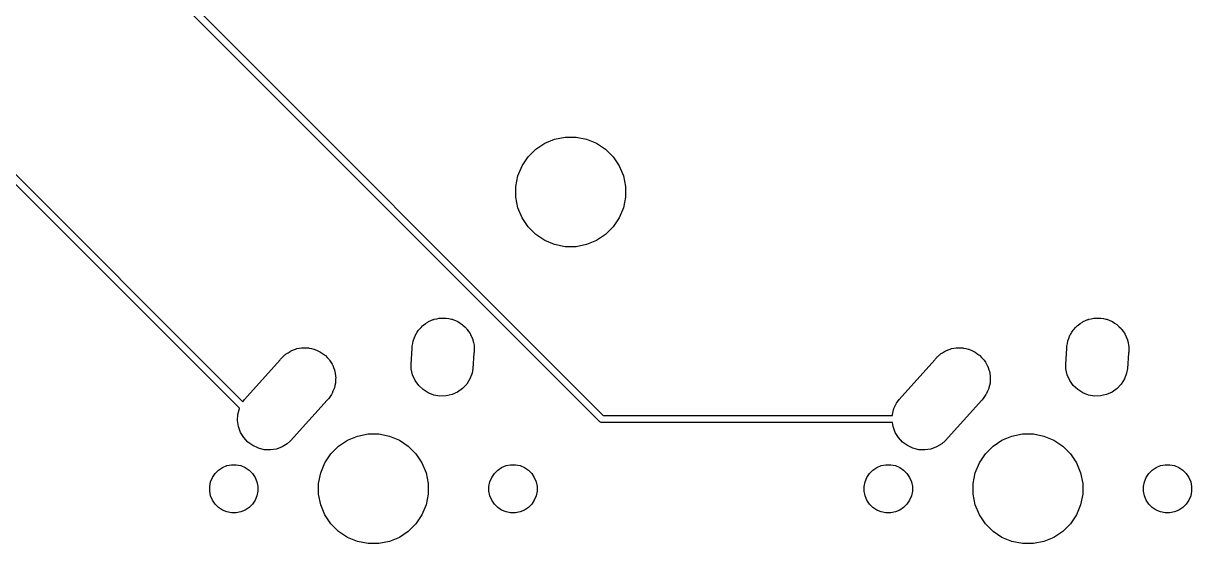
# Model space of a CAD drawing. Extents: x -662 to -203, y -195 to -58.
# Drawn here: x -249.84 to -207.34, y -166.34 to -147.43 of the extents above; entities that cross this region are included whole.
import ezdxf

# ---------------------------------------------------------------- set-up
doc = ezdxf.new("R2010")
doc.units = 0
doc.layers.add('BLACK', color=7, linetype='CONTINUOUS')

msp = doc.modelspace()

# ---------------------------------------------------------------- linework, layer by layer
at = {"layer": 'BLACK', "linetype": 'CONTINUOUS'}
for p, q in [((-245.555, -144.873), (-228.744, -161.684)), ((-228.891, -161.896), (-245.767, -145.02)), ((-251.896, -151.149), (-241.857, -161.188)), ((-241.98, -161.424), (-252.043, -151.362)), ((-230.878, -151.789), (-230.515, -151.638)), ((-230.515, -151.638), (-230.13, -151.562)), ((-230.13, -151.562), (-229.737, -151.562)), ((-229.737, -151.562), (-229.352, -151.638)), ((-229.352, -151.638), (-228.989, -151.789)), ((-231.482, -152.285), (-231.205, -152.007)), ((-231.205, -152.007), (-230.878, -151.789)), ((-228.989, -151.789), (-228.662, -152.007)), ((-228.662, -152.007), (-228.385, -152.285)), ((-231.7, -152.611), (-231.482, -152.285)), ((-228.385, -152.285), (-228.167, -152.611)), ((-231.927, -153.359), (-231.851, -152.974)), ((-231.851, -152.974), (-231.7, -152.611)), ((-228.167, -152.611), (-228.016, -152.974)), ((-228.016, -152.974), (-227.94, -153.359)), ((-231.927, -153.752), (-231.927, -153.359)), ((-227.94, -153.359), (-227.94, -153.752)), ((-231.851, -154.137), (-231.927, -153.752)), ((-227.94, -153.752), (-228.016, -154.137)), ((-231.7, -154.5), (-231.851, -154.137)), ((-228.016, -154.137), (-228.167, -154.5)), ((-231.482, -154.827), (-231.7, -154.5)), ((-228.167, -154.5), (-228.385, -154.827)), ((-231.205, -155.104), (-231.482, -154.827)), ((-230.878, -155.323), (-231.205, -155.104)), ((-228.662, -155.104), (-228.989, -155.323)), ((-228.385, -154.827), (-228.662, -155.104)), ((-230.515, -155.473), (-230.878, -155.323)), ((-230.13, -155.55), (-230.515, -155.473)), ((-229.737, -155.55), (-230.13, -155.55)), ((-229.352, -155.473), (-229.737, -155.55)), ((-228.989, -155.323), (-229.352, -155.473)), ((-235.443, -158.554), (-235.376, -158.487)), ((-235.376, -158.487), (-235.311, -158.418)), ((-235.311, -158.418), (-235.298, -158.409)), ((-235.298, -158.409), (-235.286, -158.397)), ((-235.286, -158.397), (-235.208, -158.344)), ((-235.208, -158.344), (-235.131, -158.29)), ((-235.131, -158.29), (-235.116, -158.283)), ((-235.116, -158.283), (-235.102, -158.274)), ((-235.102, -158.274), (-235.015, -158.238)), ((-235.015, -158.238), (-234.929, -158.199)), ((-234.929, -158.199), (-234.913, -158.195)), ((-234.913, -158.195), (-234.897, -158.189)), ((-234.897, -158.189), (-234.805, -158.171)), ((-234.805, -158.171), (-234.713, -158.149)), ((-234.713, -158.149), (-234.696, -158.149)), ((-234.696, -158.149), (-234.68, -158.146)), ((-234.68, -158.146), (-234.585, -158.146)), ((-234.585, -158.146), (-234.491, -158.143)), ((-234.491, -158.143), (-234.475, -158.146)), ((-234.475, -158.146), (-234.458, -158.146)), ((-234.458, -158.146), (-234.366, -158.164)), ((-234.366, -158.164), (-234.273, -158.18)), ((-234.273, -158.18), (-234.257, -158.186)), ((-234.257, -158.186), (-234.241, -158.189)), ((-234.241, -158.189), (-234.154, -158.225)), ((-234.154, -158.225), (-234.066, -158.259)), ((-234.066, -158.259), (-234.051, -158.267)), ((-234.051, -158.267), (-234.036, -158.274)), ((-234.036, -158.274), (-233.958, -158.326)), ((-233.958, -158.326), (-233.878, -158.376)), ((-233.878, -158.376), (-233.866, -158.388)), ((-233.866, -158.388), (-233.852, -158.397)), ((-233.852, -158.397), (-233.785, -158.464)), ((-233.785, -158.464), (-233.717, -158.528)), ((-211.63, -158.554), (-211.564, -158.487)), ((-211.564, -158.487), (-211.499, -158.418)), ((-211.499, -158.418), (-211.485, -158.409)), ((-211.485, -158.409), (-211.474, -158.397)), ((-211.474, -158.397), (-211.395, -158.344)), ((-211.395, -158.344), (-211.318, -158.29)), ((-211.318, -158.29), (-211.303, -158.283)), ((-211.303, -158.283), (-211.289, -158.274)), ((-211.289, -158.274), (-211.202, -158.238)), ((-211.202, -158.238), (-211.116, -158.199)), ((-211.116, -158.199), (-211.1, -158.195)), ((-211.1, -158.195), (-211.085, -158.189)), ((-211.085, -158.189), (-210.992, -158.171)), ((-210.992, -158.171), (-210.9, -158.149)), ((-210.9, -158.149), (-210.884, -158.149)), ((-210.884, -158.149), (-210.867, -158.146)), ((-210.867, -158.146), (-210.773, -158.146)), ((-210.773, -158.146), (-210.679, -158.143)), ((-210.679, -158.143), (-210.662, -158.146)), ((-210.662, -158.146), (-210.646, -158.146)), ((-210.646, -158.146), (-210.553, -158.164)), ((-210.553, -158.164), (-210.46, -158.18)), ((-210.46, -158.18), (-210.445, -158.186)), ((-210.445, -158.186), (-210.428, -158.189)), ((-210.428, -158.189), (-210.341, -158.225)), ((-210.341, -158.225), (-210.253, -158.259)), ((-210.253, -158.259), (-210.239, -158.267)), ((-210.239, -158.267), (-210.224, -158.274)), ((-210.224, -158.274), (-210.145, -158.326)), ((-210.145, -158.326), (-210.065, -158.376)), ((-210.065, -158.376), (-210.053, -158.388)), ((-210.053, -158.388), (-210.039, -158.397)), ((-210.039, -158.397), (-209.973, -158.464)), ((-209.973, -158.464), (-209.904, -158.528)), ((-235.654, -158.959), (-235.651, -158.943)), ((-235.651, -158.943), (-235.615, -158.855)), ((-235.615, -158.855), (-235.581, -158.767)), ((-235.581, -158.767), (-235.572, -158.753)), ((-235.572, -158.753), (-235.566, -158.738)), ((-235.566, -158.738), (-235.514, -158.659)), ((-235.514, -158.659), (-235.463, -158.579)), ((-235.463, -158.579), (-235.452, -158.567)), ((-235.452, -158.567), (-235.443, -158.554)), ((-233.717, -158.528), (-233.707, -158.542)), ((-233.707, -158.542), (-233.695, -158.554)), ((-233.695, -158.554), (-233.643, -158.632)), ((-233.643, -158.632), (-233.588, -158.709)), ((-233.588, -158.709), (-233.581, -158.724)), ((-233.581, -158.724), (-233.572, -158.738)), ((-233.572, -158.738), (-233.536, -158.825)), ((-233.536, -158.825), (-233.497, -158.911)), ((-233.497, -158.911), (-233.494, -158.927)), ((-233.494, -158.927), (-233.487, -158.943)), ((-233.487, -158.943), (-233.469, -159.035)), ((-211.842, -158.959), (-211.838, -158.943)), ((-211.838, -158.943), (-211.802, -158.855)), ((-211.802, -158.855), (-211.769, -158.767)), ((-211.769, -158.767), (-211.76, -158.753)), ((-211.76, -158.753), (-211.753, -158.738)), ((-211.753, -158.738), (-211.701, -158.659)), ((-211.701, -158.659), (-211.651, -158.579)), ((-211.651, -158.579), (-211.64, -158.567)), ((-211.64, -158.567), (-211.63, -158.554)), ((-209.904, -158.528), (-209.894, -158.542)), ((-209.894, -158.542), (-209.883, -158.554)), ((-209.883, -158.554), (-209.83, -158.632)), ((-209.83, -158.632), (-209.776, -158.709)), ((-209.776, -158.709), (-209.769, -158.724)), ((-209.769, -158.724), (-209.76, -158.738)), ((-209.76, -158.738), (-209.723, -158.825)), ((-209.723, -158.825), (-209.685, -158.911)), ((-209.685, -158.911), (-209.681, -158.927)), ((-209.681, -158.927), (-209.675, -158.943)), ((-209.675, -158.943), (-209.656, -159.035)), ((-240.213, -159.402), (-240.142, -159.354)), ((-240.142, -159.354), (-240.119, -159.344)), ((-240.119, -159.344), (-240.097, -159.331)), ((-240.097, -159.331), (-240.017, -159.302)), ((-240.017, -159.302), (-239.937, -159.269)), ((-239.937, -159.269), (-239.913, -159.264)), ((-239.913, -159.264), (-239.889, -159.256)), ((-239.889, -159.256), (-239.804, -159.242)), ((-239.804, -159.242), (-239.72, -159.226)), ((-239.72, -159.226), (-239.695, -159.226)), ((-239.695, -159.226), (-239.67, -159.222)), ((-239.67, -159.222), (-239.584, -159.226)), ((-239.584, -159.226), (-239.498, -159.226)), ((-239.498, -159.226), (-239.474, -159.231)), ((-239.474, -159.231), (-239.449, -159.232)), ((-239.449, -159.232), (-239.365, -159.252)), ((-239.365, -159.252), (-239.281, -159.269)), ((-239.281, -159.269), (-239.258, -159.278)), ((-239.258, -159.278), (-239.234, -159.284)), ((-239.234, -159.284), (-239.156, -159.321)), ((-239.156, -159.321), (-239.076, -159.354)), ((-239.076, -159.354), (-239.055, -159.368)), ((-239.055, -159.368), (-239.033, -159.378)), ((-235.735, -159.828), (-235.694, -159.232)), ((-235.694, -159.16), (-235.676, -159.067)), ((-235.694, -159.232), (-235.694, -159.16)), ((-235.676, -159.067), (-235.66, -158.974)), ((-235.66, -158.974), (-235.654, -158.959)), ((-233.469, -159.035), (-233.448, -159.127)), ((-233.448, -159.127), (-233.447, -159.144)), ((-233.447, -159.144), (-233.444, -159.16)), ((-233.444, -159.16), (-233.444, -159.254)), ((-233.444, -159.254), (-233.443, -159.293)), ((-233.443, -159.293), (-233.444, -159.309)), ((-233.444, -159.309), (-233.444, -159.382)), ((-216.401, -159.402), (-216.329, -159.354)), ((-216.329, -159.354), (-216.306, -159.344)), ((-216.306, -159.344), (-216.285, -159.331)), ((-216.285, -159.331), (-216.204, -159.302)), ((-216.204, -159.302), (-216.125, -159.269)), ((-216.125, -159.269), (-216.1, -159.264)), ((-216.1, -159.264), (-216.077, -159.256)), ((-216.077, -159.256), (-215.992, -159.242)), ((-215.992, -159.242), (-215.907, -159.226)), ((-215.907, -159.226), (-215.882, -159.226)), ((-215.882, -159.226), (-215.858, -159.222)), ((-215.858, -159.222), (-215.772, -159.226)), ((-215.772, -159.226), (-215.686, -159.226)), ((-215.686, -159.226), (-215.661, -159.231)), ((-215.661, -159.231), (-215.636, -159.232)), ((-215.636, -159.232), (-215.553, -159.252)), ((-215.553, -159.252), (-215.468, -159.269)), ((-215.468, -159.269), (-215.445, -159.278)), ((-215.445, -159.278), (-215.421, -159.284)), ((-215.421, -159.284), (-215.343, -159.321)), ((-215.343, -159.321), (-215.264, -159.354)), ((-215.264, -159.354), (-215.243, -159.368)), ((-215.243, -159.368), (-215.22, -159.378)), ((-211.923, -159.828), (-211.882, -159.232)), ((-211.882, -159.16), (-211.863, -159.067)), ((-211.882, -159.232), (-211.882, -159.16)), ((-211.863, -159.067), (-211.847, -158.974)), ((-211.847, -158.974), (-211.842, -158.959)), ((-209.656, -159.035), (-209.635, -159.127)), ((-209.635, -159.127), (-209.635, -159.144)), ((-209.635, -159.144), (-209.632, -159.16)), ((-209.632, -159.16), (-209.632, -159.254)), ((-209.632, -159.254), (-209.63, -159.293)), ((-209.63, -159.293), (-209.632, -159.309)), ((-209.632, -159.309), (-209.632, -159.382)), ((-241.793, -161.101), (-240.5, -159.659)), ((-240.5, -159.659), (-240.483, -159.634)), ((-240.483, -159.634), (-240.426, -159.577)), ((-240.426, -159.577), (-240.409, -159.558)), ((-240.409, -159.558), (-240.387, -159.538)), ((-240.387, -159.538), (-240.326, -159.477)), ((-240.326, -159.477), (-240.305, -159.463)), ((-240.305, -159.463), (-240.287, -159.446)), ((-240.287, -159.446), (-240.213, -159.402)), ((-239.033, -159.378), (-238.963, -159.429)), ((-238.963, -159.429), (-238.892, -159.477)), ((-238.892, -159.477), (-238.874, -159.495)), ((-238.874, -159.495), (-238.854, -159.509)), ((-238.854, -159.509), (-238.796, -159.573)), ((-238.796, -159.573), (-238.735, -159.634)), ((-238.735, -159.634), (-238.721, -159.654)), ((-238.721, -159.654), (-238.704, -159.673)), ((-238.704, -159.673), (-238.66, -159.746)), ((-238.66, -159.746), (-238.612, -159.818)), ((-233.452, -159.42), (-233.49, -159.983)), ((-233.444, -159.382), (-233.452, -159.42)), ((-217.981, -161.101), (-216.687, -159.659)), ((-216.687, -159.659), (-216.67, -159.634)), ((-216.67, -159.634), (-216.614, -159.577)), ((-216.614, -159.577), (-216.597, -159.558)), ((-216.597, -159.558), (-216.574, -159.538)), ((-216.574, -159.538), (-216.514, -159.477)), ((-216.514, -159.477), (-216.493, -159.463)), ((-216.493, -159.463), (-216.474, -159.446)), ((-216.474, -159.446), (-216.401, -159.402)), ((-215.22, -159.378), (-215.151, -159.429)), ((-215.151, -159.429), (-215.079, -159.477)), ((-215.079, -159.477), (-215.062, -159.495)), ((-215.062, -159.495), (-215.042, -159.509)), ((-215.042, -159.509), (-214.983, -159.573)), ((-214.983, -159.573), (-214.923, -159.634)), ((-214.923, -159.634), (-214.909, -159.654)), ((-214.909, -159.654), (-214.892, -159.673)), ((-214.892, -159.673), (-214.847, -159.746)), ((-214.847, -159.746), (-214.8, -159.818)), ((-209.639, -159.42), (-209.678, -159.983)), ((-209.632, -159.382), (-209.639, -159.42)), ((-238.612, -159.818), (-238.602, -159.841)), ((-238.602, -159.841), (-238.59, -159.862)), ((-238.59, -159.862), (-238.56, -159.943)), ((-238.56, -159.943), (-238.527, -160.023)), ((-238.527, -160.023), (-238.522, -160.047)), ((-238.522, -160.047), (-238.514, -160.071)), ((-238.514, -160.071), (-238.501, -160.156)), ((-238.501, -160.156), (-238.484, -160.24)), ((-235.73, -159.994), (-235.735, -159.828)), ((-235.681, -160.21), (-235.73, -159.994)), ((-235.59, -160.413), (-235.681, -160.21)), ((-233.518, -160.147), (-233.597, -160.354)), ((-233.49, -159.983), (-233.518, -160.147)), ((-214.8, -159.818), (-214.79, -159.841)), ((-214.79, -159.841), (-214.777, -159.862)), ((-214.777, -159.862), (-214.748, -159.943)), ((-214.748, -159.943), (-214.715, -160.023)), ((-214.715, -160.023), (-214.71, -160.047)), ((-214.71, -160.047), (-214.701, -160.071)), ((-214.701, -160.071), (-214.688, -160.156)), ((-214.688, -160.156), (-214.672, -160.24)), ((-211.918, -159.994), (-211.923, -159.828)), ((-211.868, -160.21), (-211.918, -159.994)), ((-211.777, -160.413), (-211.868, -160.21)), ((-209.706, -160.147), (-209.784, -160.354)), ((-209.678, -159.983), (-209.706, -160.147)), ((-238.51, -160.595), (-238.527, -160.679)), ((-238.49, -160.511), (-238.51, -160.595)), ((-238.489, -160.486), (-238.49, -160.511)), ((-238.484, -160.462), (-238.489, -160.486)), ((-238.484, -160.24), (-238.484, -160.265)), ((-238.484, -160.265), (-238.48, -160.29)), ((-238.48, -160.29), (-238.484, -160.376)), ((-238.484, -160.376), (-238.484, -160.462)), ((-235.461, -160.593), (-235.59, -160.413)), ((-235.3, -160.745), (-235.461, -160.593)), ((-233.715, -160.542), (-233.867, -160.703)), ((-233.597, -160.354), (-233.715, -160.542)), ((-214.698, -160.595), (-214.715, -160.679)), ((-214.677, -160.511), (-214.698, -160.595)), ((-214.676, -160.486), (-214.677, -160.511)), ((-214.672, -160.462), (-214.676, -160.486)), ((-214.672, -160.24), (-214.672, -160.265)), ((-214.672, -160.265), (-214.668, -160.29)), ((-214.668, -160.29), (-214.672, -160.376)), ((-214.672, -160.376), (-214.672, -160.462)), ((-211.649, -160.593), (-211.777, -160.413)), ((-211.488, -160.745), (-211.649, -160.593)), ((-209.902, -160.542), (-210.054, -160.703)), ((-209.784, -160.354), (-209.902, -160.542)), ((-238.735, -161.068), (-238.792, -161.125)), ((-238.687, -160.996), (-238.735, -161.068)), ((-238.636, -160.927), (-238.687, -160.996)), ((-238.626, -160.904), (-238.636, -160.927)), ((-238.612, -160.884), (-238.626, -160.904)), ((-238.579, -160.804), (-238.612, -160.884)), ((-238.543, -160.726), (-238.579, -160.804)), ((-238.537, -160.702), (-238.543, -160.726)), ((-238.527, -160.679), (-238.537, -160.702)), ((-235.112, -160.863), (-235.3, -160.745)), ((-234.905, -160.942), (-235.112, -160.863)), ((-234.687, -160.978), (-234.905, -160.942)), ((-234.465, -160.972), (-234.687, -160.978)), ((-234.249, -160.922), (-234.465, -160.972)), ((-234.047, -160.832), (-234.249, -160.922)), ((-233.867, -160.703), (-234.047, -160.832)), ((-214.923, -161.068), (-214.979, -161.125)), ((-214.875, -160.996), (-214.923, -161.068)), ((-214.824, -160.927), (-214.875, -160.996)), ((-214.813, -160.904), (-214.824, -160.927)), ((-214.8, -160.884), (-214.813, -160.904)), ((-214.767, -160.804), (-214.8, -160.884)), ((-214.73, -160.726), (-214.767, -160.804)), ((-214.724, -160.702), (-214.73, -160.726)), ((-214.715, -160.679), (-214.724, -160.702)), ((-211.3, -160.863), (-211.488, -160.745)), ((-211.093, -160.942), (-211.3, -160.863)), ((-210.874, -160.978), (-211.093, -160.942)), ((-210.653, -160.972), (-210.874, -160.978)), ((-210.437, -160.922), (-210.653, -160.972)), ((-210.235, -160.832), (-210.437, -160.922)), ((-210.054, -160.703), (-210.235, -160.832)), ((-242.038, -161.65), (-241.985, -161.435)), ((-241.985, -161.435), (-241.98, -161.424)), ((-241.857, -161.188), (-241.793, -161.101)), ((-238.792, -161.125), (-240.119, -162.603)), ((-218.226, -161.65), (-218.173, -161.435)), ((-218.173, -161.435), (-218.079, -161.234)), ((-218.079, -161.234), (-217.981, -161.101)), ((-214.979, -161.125), (-216.306, -162.603)), ((-242.048, -161.872), (-242.038, -161.65)), ((-242.014, -162.091), (-242.048, -161.872)), ((-228.887, -161.901), (-228.891, -161.896)), ((-228.867, -161.917), (-228.887, -161.901)), ((-228.845, -161.929), (-228.867, -161.917)), ((-228.744, -161.684), (-218.227, -161.684)), ((-218.227, -161.684), (-218.226, -161.65)), ((-241.938, -162.299), (-242.014, -162.091)), ((-241.824, -162.489), (-241.938, -162.299)), ((-228.821, -161.936), (-228.845, -161.929)), ((-228.803, -161.938), (-228.821, -161.936)), ((-228.796, -161.938), (-228.803, -161.938)), ((-228.803, -161.938), (-228.803, -161.938)), ((-228.79, -161.938), (-228.796, -161.938)), ((-218.225, -161.938), (-228.79, -161.938)), ((-218.202, -162.091), (-218.225, -161.938)), ((-218.126, -162.299), (-218.202, -162.091)), ((-218.011, -162.489), (-218.126, -162.299)), ((-241.674, -162.652), (-241.824, -162.489)), ((-241.495, -162.783), (-241.674, -162.652)), ((-240.241, -162.715), (-240.431, -162.83)), ((-240.119, -162.603), (-240.241, -162.715)), ((-238.38, -162.802), (-238.053, -162.584)), ((-238.053, -162.584), (-237.691, -162.433)), ((-237.691, -162.433), (-237.305, -162.357)), ((-237.305, -162.357), (-236.913, -162.357)), ((-236.913, -162.357), (-236.527, -162.433)), ((-236.527, -162.433), (-236.165, -162.584)), ((-236.165, -162.584), (-235.838, -162.802)), ((-217.861, -162.652), (-218.011, -162.489)), ((-217.683, -162.783), (-217.861, -162.652)), ((-216.429, -162.715), (-216.618, -162.83)), ((-216.306, -162.603), (-216.429, -162.715)), ((-214.568, -162.802), (-214.241, -162.584)), ((-214.241, -162.584), (-213.878, -162.433)), ((-213.878, -162.433), (-213.493, -162.357)), ((-213.493, -162.357), (-213.1, -162.357)), ((-213.1, -162.357), (-212.715, -162.433)), ((-212.715, -162.433), (-212.352, -162.584)), ((-212.352, -162.584), (-212.025, -162.802)), ((-241.294, -162.877), (-241.495, -162.783)), ((-241.079, -162.93), (-241.294, -162.877)), ((-240.858, -162.939), (-241.079, -162.93)), ((-240.639, -162.906), (-240.858, -162.939)), ((-240.431, -162.83), (-240.639, -162.906)), ((-238.876, -163.406), (-238.658, -163.08)), ((-238.658, -163.08), (-238.38, -162.802)), ((-235.838, -162.802), (-235.56, -163.08)), ((-235.56, -163.08), (-235.342, -163.406)), ((-217.482, -162.877), (-217.683, -162.783)), ((-217.267, -162.93), (-217.482, -162.877)), ((-217.045, -162.939), (-217.267, -162.93)), ((-216.826, -162.906), (-217.045, -162.939)), ((-216.618, -162.83), (-216.826, -162.906)), ((-215.063, -163.406), (-214.845, -163.08)), ((-214.845, -163.08), (-214.568, -162.802)), ((-212.025, -162.802), (-211.748, -163.08)), ((-211.748, -163.08), (-211.53, -163.406)), ((-242.747, -163.671), (-242.603, -163.575)), ((-242.603, -163.575), (-242.444, -163.509)), ((-242.444, -163.509), (-242.275, -163.476)), ((-242.275, -163.476), (-242.103, -163.476)), ((-242.103, -163.476), (-241.934, -163.509)), ((-241.934, -163.509), (-241.775, -163.575)), ((-241.775, -163.575), (-241.631, -163.671)), ((-239.026, -163.769), (-238.876, -163.406)), ((-235.342, -163.406), (-235.192, -163.769)), ((-232.587, -163.671), (-232.443, -163.575)), ((-232.443, -163.575), (-232.284, -163.509)), ((-232.284, -163.509), (-232.115, -163.476)), ((-232.115, -163.476), (-231.943, -163.476)), ((-231.943, -163.476), (-231.774, -163.509)), ((-231.774, -163.509), (-231.615, -163.575)), ((-231.615, -163.575), (-231.471, -163.671)), ((-218.934, -163.671), (-218.791, -163.575)), ((-218.791, -163.575), (-218.632, -163.509)), ((-218.632, -163.509), (-218.463, -163.476)), ((-218.463, -163.476), (-218.29, -163.476)), ((-218.29, -163.476), (-218.121, -163.509)), ((-218.121, -163.509), (-217.962, -163.575)), ((-217.962, -163.575), (-217.819, -163.671)), ((-215.214, -163.769), (-215.063, -163.406)), ((-211.53, -163.406), (-211.379, -163.769)), ((-208.774, -163.671), (-208.631, -163.575)), ((-208.631, -163.575), (-208.472, -163.509)), ((-208.472, -163.509), (-208.303, -163.476)), ((-208.303, -163.476), (-208.13, -163.476)), ((-208.13, -163.476), (-207.961, -163.509)), ((-207.961, -163.509), (-207.802, -163.575)), ((-207.802, -163.575), (-207.659, -163.671)), ((-243.03, -164.095), (-242.964, -163.936)), ((-242.964, -163.936), (-242.869, -163.793)), ((-242.869, -163.793), (-242.747, -163.671)), ((-241.631, -163.671), (-241.509, -163.793)), ((-241.509, -163.793), (-241.414, -163.936)), ((-241.414, -163.936), (-241.348, -164.095)), ((-239.103, -164.154), (-239.026, -163.769)), ((-235.192, -163.769), (-235.115, -164.154)), ((-232.87, -164.095), (-232.804, -163.936)), ((-232.804, -163.936), (-232.709, -163.793)), ((-232.709, -163.793), (-232.587, -163.671)), ((-231.471, -163.671), (-231.349, -163.793)), ((-231.349, -163.793), (-231.254, -163.936)), ((-231.254, -163.936), (-231.188, -164.095)), ((-219.218, -164.095), (-219.152, -163.936)), ((-219.152, -163.936), (-219.056, -163.793)), ((-219.056, -163.793), (-218.934, -163.671)), ((-217.819, -163.671), (-217.697, -163.793)), ((-217.697, -163.793), (-217.601, -163.936)), ((-217.601, -163.936), (-217.535, -164.095)), ((-215.29, -164.154), (-215.214, -163.769)), ((-211.379, -163.769), (-211.303, -164.154)), ((-209.058, -164.095), (-208.992, -163.936)), ((-208.992, -163.936), (-208.896, -163.793)), ((-208.896, -163.793), (-208.774, -163.671)), ((-207.659, -163.671), (-207.537, -163.793)), ((-207.537, -163.793), (-207.441, -163.936)), ((-207.441, -163.936), (-207.375, -164.095)), ((-243.064, -164.265), (-243.03, -164.095)), ((-243.064, -164.437), (-243.064, -164.265)), ((-243.03, -164.606), (-243.064, -164.437)), ((-241.348, -164.095), (-241.314, -164.265)), ((-241.314, -164.437), (-241.348, -164.606)), ((-241.314, -164.265), (-241.314, -164.437)), ((-239.103, -164.547), (-239.103, -164.154)), ((-235.115, -164.154), (-235.115, -164.547)), ((-232.904, -164.265), (-232.87, -164.095)), ((-232.904, -164.437), (-232.904, -164.265)), ((-232.87, -164.606), (-232.904, -164.437)), ((-231.188, -164.095), (-231.154, -164.265)), ((-231.154, -164.437), (-231.188, -164.606)), ((-231.154, -164.265), (-231.154, -164.437)), ((-219.252, -164.265), (-219.218, -164.095)), ((-219.252, -164.437), (-219.252, -164.265)), ((-219.218, -164.606), (-219.252, -164.437)), ((-217.535, -164.095), (-217.502, -164.265)), ((-217.502, -164.437), (-217.535, -164.606)), ((-217.502, -164.265), (-217.502, -164.437)), ((-215.29, -164.547), (-215.29, -164.154)), ((-211.303, -164.154), (-211.303, -164.547)), ((-209.092, -164.265), (-209.058, -164.095)), ((-209.092, -164.437), (-209.092, -164.265)), ((-209.058, -164.606), (-209.092, -164.437)), ((-207.375, -164.095), (-207.342, -164.265)), ((-207.342, -164.437), (-207.375, -164.606)), ((-207.342, -164.265), (-207.342, -164.437)), ((-242.964, -164.765), (-243.03, -164.606)), ((-242.869, -164.908), (-242.964, -164.765)), ((-241.414, -164.765), (-241.509, -164.908)), ((-241.348, -164.606), (-241.414, -164.765)), ((-239.026, -164.932), (-239.103, -164.547)), ((-235.115, -164.547), (-235.192, -164.932)), ((-232.804, -164.765), (-232.87, -164.606)), ((-232.709, -164.908), (-232.804, -164.765)), ((-231.254, -164.765), (-231.349, -164.908)), ((-231.188, -164.606), (-231.254, -164.765)), ((-219.152, -164.765), (-219.218, -164.606)), ((-219.056, -164.908), (-219.152, -164.765)), ((-217.601, -164.765), (-217.697, -164.908)), ((-217.535, -164.606), (-217.601, -164.765)), ((-215.214, -164.932), (-215.29, -164.547)), ((-211.303, -164.547), (-211.379, -164.932)), ((-208.992, -164.765), (-209.058, -164.606)), ((-208.896, -164.908), (-208.992, -164.765)), ((-207.441, -164.765), (-207.537, -164.908)), ((-207.375, -164.606), (-207.441, -164.765)), ((-242.747, -165.03), (-242.869, -164.908)), ((-242.603, -165.126), (-242.747, -165.03)), ((-242.444, -165.192), (-242.603, -165.126)), ((-242.275, -165.226), (-242.444, -165.192)), ((-242.103, -165.226), (-242.275, -165.226)), ((-241.934, -165.192), (-242.103, -165.226)), ((-241.775, -165.126), (-241.934, -165.192)), ((-241.631, -165.03), (-241.775, -165.126)), ((-241.509, -164.908), (-241.631, -165.03)), ((-238.876, -165.295), (-239.026, -164.932)), ((-238.658, -165.622), (-238.876, -165.295)), ((-235.342, -165.295), (-235.56, -165.622)), ((-235.192, -164.932), (-235.342, -165.295)), ((-232.587, -165.03), (-232.709, -164.908)), ((-232.443, -165.126), (-232.587, -165.03)), ((-232.284, -165.192), (-232.443, -165.126)), ((-232.115, -165.226), (-232.284, -165.192)), ((-231.943, -165.226), (-232.115, -165.226)), ((-231.774, -165.192), (-231.943, -165.226)), ((-231.615, -165.126), (-231.774, -165.192)), ((-231.471, -165.03), (-231.615, -165.126)), ((-231.349, -164.908), (-231.471, -165.03)), ((-218.934, -165.03), (-219.056, -164.908)), ((-218.791, -165.126), (-218.934, -165.03)), ((-218.632, -165.192), (-218.791, -165.126)), ((-218.463, -165.226), (-218.632, -165.192)), ((-218.29, -165.226), (-218.463, -165.226)), ((-218.121, -165.192), (-218.29, -165.226)), ((-217.962, -165.126), (-218.121, -165.192)), ((-217.819, -165.03), (-217.962, -165.126)), ((-217.697, -164.908), (-217.819, -165.03)), ((-215.063, -165.295), (-215.214, -164.932)), ((-214.845, -165.622), (-215.063, -165.295)), ((-211.53, -165.295), (-211.748, -165.622)), ((-211.379, -164.932), (-211.53, -165.295)), ((-208.774, -165.03), (-208.896, -164.908)), ((-208.631, -165.126), (-208.774, -165.03)), ((-208.472, -165.192), (-208.631, -165.126)), ((-208.303, -165.226), (-208.472, -165.192)), ((-208.13, -165.226), (-208.303, -165.226)), ((-207.961, -165.192), (-208.13, -165.226)), ((-207.802, -165.126), (-207.961, -165.192)), ((-207.659, -165.03), (-207.802, -165.126)), ((-207.537, -164.908), (-207.659, -165.03)), ((-238.38, -165.899), (-238.658, -165.622)), ((-235.56, -165.622), (-235.838, -165.899)), ((-214.568, -165.899), (-214.845, -165.622)), ((-211.748, -165.622), (-212.025, -165.899)), ((-238.053, -166.118), (-238.38, -165.899)), ((-237.691, -166.268), (-238.053, -166.118)), ((-236.165, -166.118), (-236.527, -166.268)), ((-235.838, -165.899), (-236.165, -166.118)), ((-214.241, -166.118), (-214.568, -165.899)), ((-213.878, -166.268), (-214.241, -166.118)), ((-212.352, -166.118), (-212.715, -166.268)), ((-212.025, -165.899), (-212.352, -166.118)), ((-237.305, -166.345), (-237.691, -166.268)), ((-236.913, -166.345), (-237.305, -166.345)), ((-236.527, -166.268), (-236.913, -166.345)), ((-213.493, -166.345), (-213.878, -166.268)), ((-213.1, -166.345), (-213.493, -166.345)), ((-212.715, -166.268), (-213.1, -166.345))]:
    msp.add_line(p, q, dxfattribs=at)

doc.saveas('drawing.dxf')
